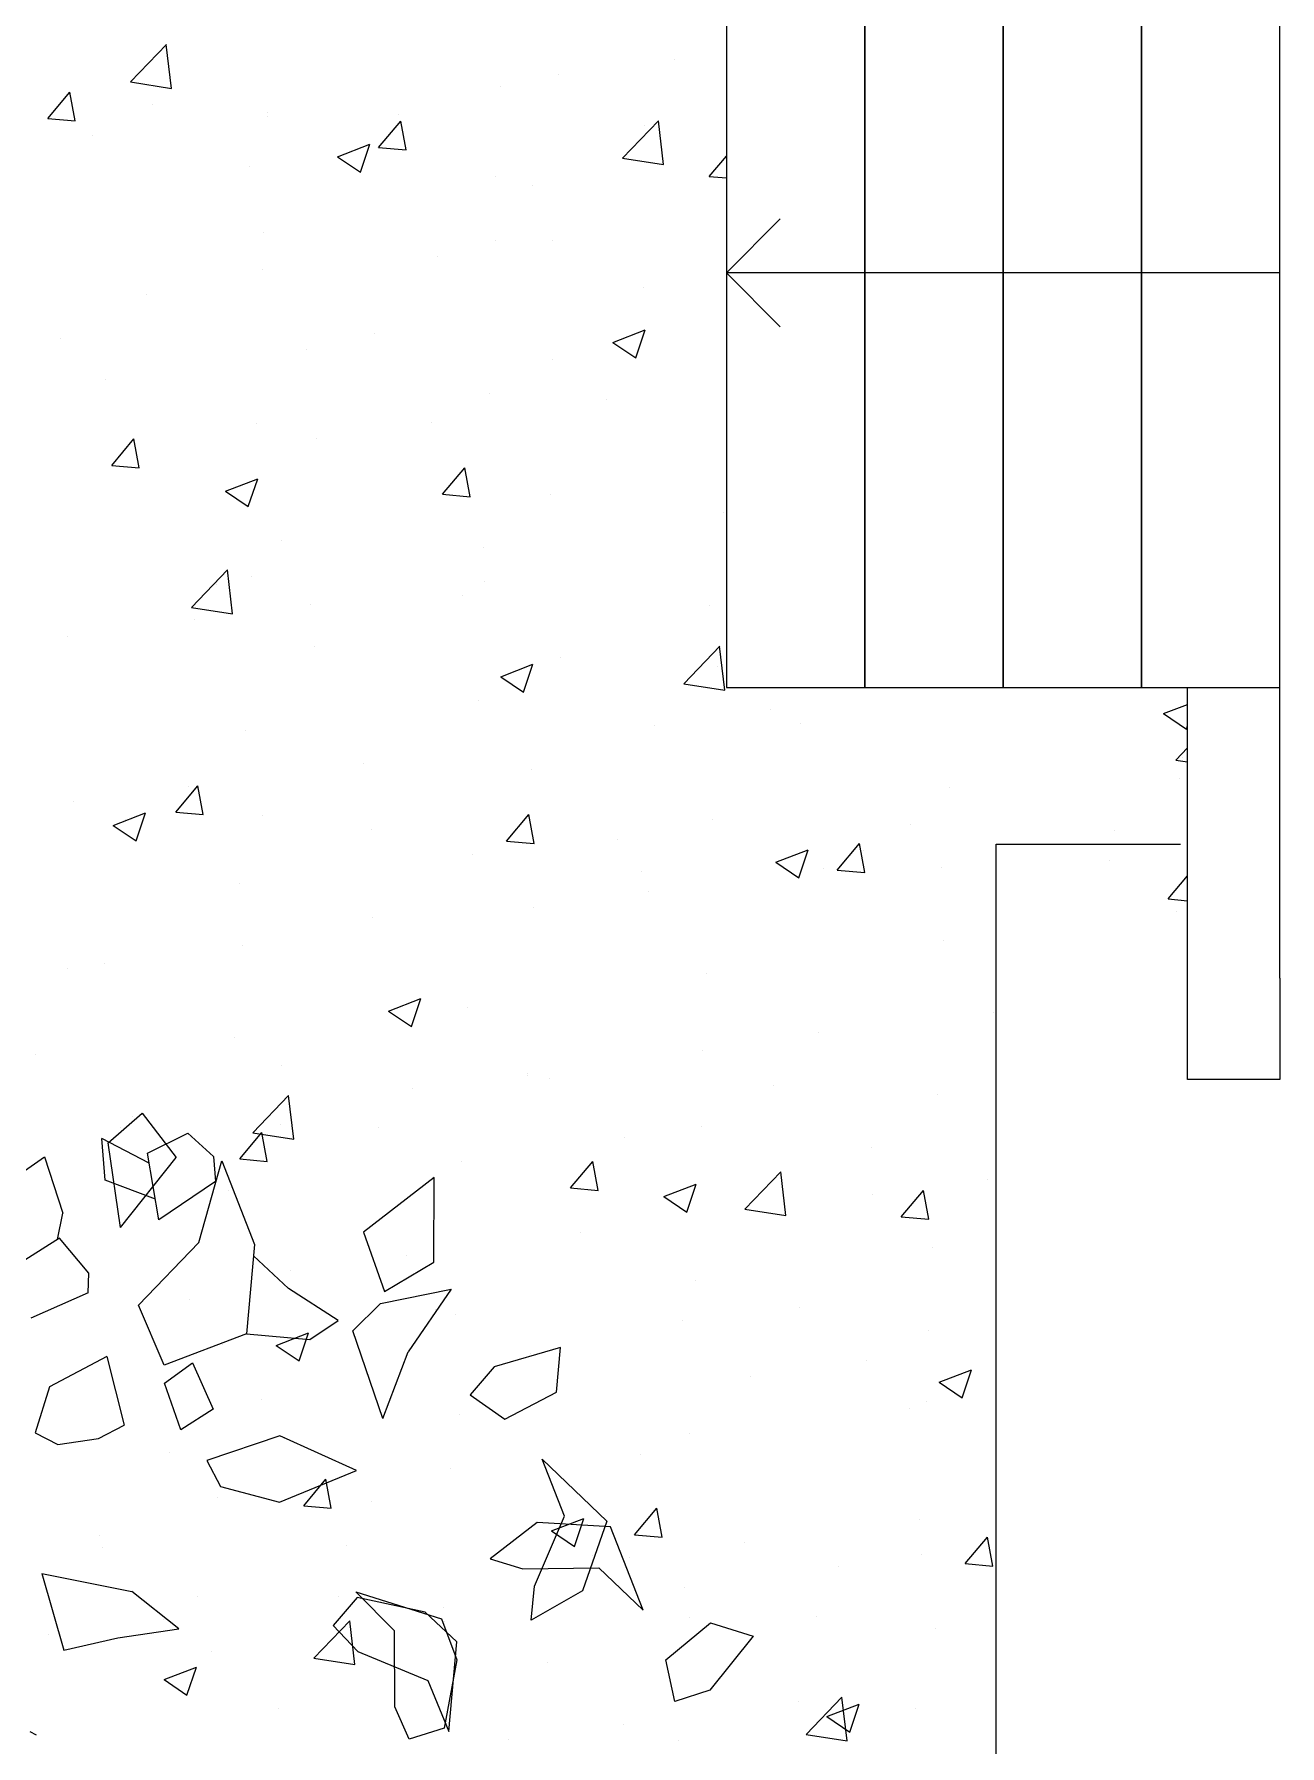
# Model space of a CAD drawing. Header units: millimetres. Extents: x 6597 to 20911, y -10306 to -132.
# Drawn here: x 10527.9 to 10797.9, y -930.3 to -559.1 of the extents above; entities that cross this region are included whole.
import ezdxf

# ---------------------------------------------------------------- set-up
doc = ezdxf.new("R2010")
doc.units = ezdxf.units.MM
doc.header["$LTSCALE"] = 25
doc.header["$MEASUREMENT"] = 0
doc.layers.add('MAAI - ALVENARIA', color=7, linetype='Continuous', lineweight=0)
doc.layers.add('MAAI - VEGETAÇÃO', color=106, linetype='Continuous')

msp = doc.modelspace()

# ---------------------------------------------------------------- linework, layer by layer
at = {"layer": 'MAAI - ALVENARIA'}
for p, q in [((10797.93, -763.79), (10797.93, -427.79)), ((10677.93, -520.79), (10677.93, -700.79)), ((10707.93, -520.79), (10707.93, -700.79)), ((10707.93, -700.79), (10707.93, -520.79)), ((10737.93, -520.79), (10737.93, -700.79)), ((10737.93, -700.79), (10737.93, -520.79)), ((10767.93, -520.79), (10767.93, -700.79)), ((10767.93, -700.79), (10767.93, -520.79)), ((10797.93, -700.79), (10797.93, -520.79)), ((10677.93, -610.79), (10689.6, -599.08)), ((10797.93, -610.79), (10677.93, -610.79)), ((10797.93, -610.79), (10677.93, -610.79)), ((10677.93, -610.79), (10689.6, -622.5)), ((10677.93, -700.79), (10707.93, -700.79)), ((10707.93, -700.79), (10737.93, -700.79)), ((10737.93, -700.79), (10767.93, -700.79)), ((10767.93, -700.79), (10797.93, -700.79)), ((10777.93, -785.79), (10777.93, -700.79)), ((10736.43, -734.77), (10776.43, -734.77)), ((10736.43, -1614.77), (10736.43, -734.77)), ((10736.43, -734.77), (10736.43, -734.77)), ((10797.93, -763.79), (10797.93, -785.79)), ((10797.93, -785.79), (10777.93, -785.79))]:
    msp.add_line(p, q, dxfattribs=at)
at = {"layer": 'MAAI - VEGETAÇÃO', "linetype": 'Continuous', "transparency": 33554559}
for p, q in [((10548.72, -569.42), (10556.51, -561.3)), ((10557.6, -570.81), (10556.5, -561.31)), ((10641.57, -567.77), (10641.57, -567.77)), ((10666.61, -564.47), (10666.61, -564.47)), ((10530.79, -577.37), (10535.61, -571.62)), ((10536.76, -577.89), (10535.61, -571.63)), ((10548.71, -569.43), (10557.6, -570.81)), ((10629.01, -570.5), (10629.01, -570.5)), ((10553.42, -574.28), (10553.42, -574.28)), ((10530.79, -577.37), (10536.76, -577.89)), ((10578.42, -576.08), (10578.42, -576.08)), ((10578.5, -576.9), (10578.5, -576.9)), ((10602.51, -583.65), (10607.33, -577.9)), ((10606.81, -576.54), (10606.81, -576.54)), ((10608.49, -584.17), (10607.33, -577.9)), ((10655.44, -585.97), (10663.23, -577.85)), ((10660.19, -578.8), (10660.19, -578.8)), ((10664.33, -587.36), (10663.22, -577.86)), ((10540.54, -581.07), (10540.54, -581.07)), ((10593.64, -585.64), (10600.64, -582.95)), ((10593.64, -585.64), (10598.62, -589)), ((10598.62, -589), (10600.64, -582.95)), ((10602.51, -583.65), (10608.49, -584.17)), ((10655.43, -585.98), (10664.33, -587.36)), ((10674.24, -589.92), (10677.93, -585.53)), ((10574.51, -587.72), (10574.51, -587.72)), ((10627.89, -589.97), (10627.89, -589.97)), ((10674.24, -589.92), (10677.93, -590.24)), ((10635.96, -591.98), (10635.96, -591.98)), ((10577.64, -601.99), (10577.64, -601.99)), ((10627.8, -603.79), (10627.8, -603.79)), ((10640.3, -603.91), (10640.3, -603.91)), ((10615.26, -607.21), (10615.26, -607.21)), ((10577.29, -610.19), (10577.29, -610.19)), ((10552.11, -615.52), (10552.11, -615.52)), ((10659.92, -613.94), (10659.92, -613.94)), ((10653.33, -625.9), (10660.33, -623.22)), ((10658.31, -629.26), (10660.33, -623.22)), ((10533.53, -625.12), (10533.53, -625.12)), ((10586.91, -627.37), (10586.91, -627.37)), ((10601.6, -623.95), (10601.6, -623.95)), ((10653.33, -625.9), (10658.31, -629.26)), ((10640.29, -629.63), (10640.29, -629.63)), ((10543.28, -633.96), (10543.28, -633.96)), ((10626.58, -637.08), (10626.58, -637.08)), ((10651.87, -638.37), (10651.87, -638.37)), ((10576.07, -643.48), (10576.07, -643.48)), ((10613.99, -643.35), (10613.99, -643.35)), ((10544.66, -652.59), (10549.48, -646.84)), ((10550.64, -653.11), (10549.48, -646.84)), ((10588.96, -646.65), (10588.96, -646.65)), ((10544.66, -652.59), (10550.64, -653.11)), ((10616.39, -658.86), (10621.21, -653.12)), ((10622.36, -659.39), (10621.21, -653.12)), ((10569.31, -658.16), (10576.31, -655.47)), ((10574.28, -661.51), (10576.31, -655.47)), ((10569.31, -658.16), (10574.28, -661.51)), ((10616.39, -658.86), (10622.36, -659.39)), ((10639.79, -658.94), (10639.79, -658.94)), ((10677.3, -662.87), (10677.3, -662.87)), ((10581.47, -668.96), (10581.47, -668.96)), ((10625.37, -670.37), (10625.37, -670.37)), ((10561.98, -683.38), (10569.76, -675.27)), ((10570.86, -684.77), (10569.76, -675.27)), ((10567.44, -678.47), (10567.44, -678.47)), ((10574.86, -676.77), (10574.86, -676.77)), ((10625.56, -677.81), (10625.56, -677.81)), ((10587.69, -682.79), (10587.69, -682.79)), ((10620.82, -680.73), (10620.82, -680.73)), ((10674.2, -682.98), (10674.2, -682.98)), ((10561.97, -683.39), (10570.86, -684.77)), ((10562.65, -686.09), (10562.65, -686.09)), ((10535.14, -689.65), (10535.14, -689.65)), ((10588.52, -691.9), (10588.52, -691.9)), ((10641.9, -694.16), (10641.9, -694.16)), ((10668.7, -699.94), (10676.49, -691.82)), ((10677.59, -701.32), (10676.48, -691.83)), ((10629, -698.42), (10636, -695.73)), ((10633.98, -701.77), (10636, -695.73)), ((10676.09, -696.16), (10676.09, -696.16)), ((10629, -698.42), (10633.98, -701.77)), ((10668.69, -699.94), (10677.59, -701.32)), ((10624.15, -703.66), (10624.15, -703.66)), ((10772.71, -706.43), (10777.93, -704.43)), ((10662.41, -708.94), (10662.41, -708.94)), ((10687.44, -705.64), (10687.44, -705.64)), ((10693.98, -708.6), (10693.98, -708.6)), ((10772.71, -706.43), (10777.69, -709.78)), ((10573.64, -710.06), (10573.64, -710.06)), ((10777.69, -709.78), (10777.93, -709.07)), ((10775.42, -716.49), (10777.93, -713.88)), ((10776.73, -716.01), (10776.73, -716.01)), ((10599.25, -717.25), (10599.25, -717.25)), ((10635.66, -718.61), (10635.66, -718.61)), ((10775.42, -716.5), (10777.93, -716.88)), ((10558.54, -727.81), (10563.36, -722.06)), ((10561.38, -722.24), (10561.38, -722.24)), ((10564.51, -728.33), (10563.36, -722.06)), ((10726.22, -722.41), (10726.22, -722.41)), ((10776.26, -720.55), (10776.26, -720.55)), ((10536.34, -725.53), (10536.34, -725.53)), ((10544.98, -730.67), (10551.98, -727.98)), ((10544.98, -730.67), (10549.95, -734.03)), ((10547.54, -729.3), (10547.54, -729.3)), ((10549.95, -734.03), (10551.98, -727.98)), ((10558.54, -727.81), (10564.51, -728.33)), ((10577.35, -728.62), (10577.35, -728.62)), ((10630.26, -734.08), (10635.08, -728.34)), ((10636.24, -734.61), (10635.08, -728.34)), ((10674.87, -729.45), (10674.87, -729.45)), ((10717.94, -730.56), (10717.94, -730.56)), ((10600.92, -731.56), (10600.92, -731.56)), ((10630.26, -734.08), (10636.24, -734.61)), ((10654.31, -733.81), (10654.31, -733.81)), ((10701.99, -740.36), (10706.81, -734.61)), ((10707.97, -740.88), (10706.81, -734.61)), ((10762.16, -731.78), (10762.16, -731.78)), ((10622.93, -736.95), (10622.93, -736.95)), ((10688.69, -738.68), (10695.69, -735.99)), ((10688.69, -738.68), (10693.67, -742.04)), ((10693.67, -742.04), (10695.69, -735.99)), ((10707.69, -736.07), (10707.69, -736.07)), ((10761.07, -738.32), (10761.07, -738.32)), ((10659.63, -740.57), (10659.63, -740.57)), ((10699.01, -740.09), (10699.01, -740.09)), ((10701.99, -740.36), (10707.97, -740.88)), ((10724.5, -739.89), (10724.5, -739.89)), ((10773.71, -746.63), (10777.93, -741.61)), ((10572.42, -743.35), (10572.42, -743.35)), ((10661.13, -745.08), (10661.13, -745.08)), ((10636.1, -748.38), (10636.1, -748.38)), ((10773.71, -746.63), (10777.93, -747)), ((10775.51, -749.3), (10775.51, -749.3)), ((10601.31, -750.58), (10601.31, -750.58)), ((10572.94, -756.69), (10572.94, -756.69)), ((10725, -755.7), (10725, -755.7)), ((10542.99, -760.59), (10542.99, -760.59)), ((10535.07, -761.68), (10535.07, -761.68)), ((10673.66, -762.74), (10673.66, -762.74)), ((10604.67, -770.93), (10611.67, -768.25)), ((10609.64, -774.29), (10611.67, -768.25)), ((10604.67, -770.93), (10609.64, -774.29)), ((10621.72, -770.24), (10621.72, -770.24)), ((10735.85, -771.22), (10735.85, -771.22)), ((10697.82, -775.56), (10697.82, -775.56)), ((10571.21, -776.64), (10571.21, -776.64)), ((10672.7, -779.54), (10672.7, -779.54)), ((10528.07, -780.4), (10528.07, -780.4)), ((10581.45, -782.66), (10581.45, -782.66)), ((10634.83, -784.52), (10634.83, -784.52)), ((10634.83, -784.91), (10634.83, -784.91)), ((10639.5, -785.57), (10639.5, -785.57)), ((10575.23, -797.35), (10583.02, -789.23)), ((10584.12, -798.73), (10583.01, -789.24)), ((10609.79, -787.82), (10609.79, -787.82)), ((10688.22, -787.17), (10688.22, -787.17)), ((10723.78, -788.99), (10723.78, -788.99)), ((10549.15, -793.83), (10549.15, -793.83)), ((10546.64, -796.13), (10546.64, -796.13)), ((10572.41, -803.03), (10577.23, -797.28)), ((10575.23, -797.36), (10584.12, -798.73)), ((10578.39, -803.55), (10577.23, -797.28)), ((10581.18, -795.58), (10581.18, -795.58)), ((10602.54, -796.09), (10602.54, -796.09)), ((10672.44, -796.03), (10672.44, -796.03)), ((10655.92, -798.34), (10655.92, -798.34)), ((10709.3, -800.6), (10709.3, -800.6)), ((10572.41, -803.03), (10578.39, -803.55)), ((10620.5, -803.53), (10620.5, -803.53)), ((10644.14, -809.3), (10648.96, -803.56)), ((10650.11, -809.83), (10648.96, -803.56)), ((10664.36, -811.2), (10671.36, -808.51)), ((10669.33, -814.55), (10671.36, -808.51)), ((10681.96, -813.9), (10689.75, -805.78)), ((10690.84, -815.29), (10689.74, -805.79)), ((10734.58, -807.37), (10734.58, -807.37)), ((10569.99, -809.93), (10569.99, -809.93)), ((10644.14, -809.3), (10650.11, -809.83)), ((10664.36, -811.2), (10669.33, -814.55)), ((10709.55, -810.66), (10709.55, -810.66)), ((10715.86, -815.58), (10720.68, -809.83)), ((10721.84, -816.1), (10720.68, -809.83)), ((10681.95, -813.91), (10690.84, -815.29)), ((10715.86, -815.58), (10721.84, -816.1)), ((10646.39, -818.98), (10646.39, -818.98)), ((10608.52, -823.96), (10608.52, -823.96)), ((10722.57, -822.28), (10722.57, -822.28)), ((10583.49, -827.26), (10583.49, -827.26)), ((10671.22, -829.32), (10671.22, -829.32)), ((10561.56, -833.49), (10561.56, -833.49)), ((10693.69, -835.23), (10693.69, -835.23)), ((10614.94, -835.74), (10614.94, -835.74)), ((10619.29, -836.82), (10619.29, -836.82)), ((10668.32, -838), (10668.32, -838)), ((10580.34, -843.45), (10587.34, -840.76)), ((10585.31, -846.8), (10587.34, -840.76)), ((10721.7, -840.25), (10721.7, -840.25)), ((10568.78, -843.22), (10568.78, -843.22)), ((10580.34, -843.45), (10585.31, -846.8)), ((10635.37, -845.24), (10635.37, -845.24)), ((10683.24, -850.1), (10683.24, -850.1)), ((10708.27, -846.81), (10708.27, -846.81)), ((10724.05, -851.46), (10731.05, -848.77)), ((10729.03, -854.81), (10731.05, -848.77)), ((10724.05, -851.46), (10729.03, -854.81)), ((10577.05, -855.25), (10577.05, -855.25)), ((10717.65, -857.19), (10717.65, -857.19)), ((10721.35, -855.57), (10721.35, -855.57)), ((10620.09, -858.42), (10620.09, -858.42)), ((10582.21, -863.4), (10582.21, -863.4)), ((10670.01, -862.61), (10670.01, -862.61)), ((10557.18, -866.7), (10557.18, -866.7)), ((10659.33, -867.2), (10659.33, -867.2)), ((10618.07, -870.11), (10618.07, -870.11)), ((10586.29, -878.25), (10591.11, -872.5)), ((10592.26, -878.77), (10591.11, -872.5)), ((10567.56, -876.51), (10567.56, -876.51)), ((10586.29, -878.25), (10592.26, -878.77)), ((10601.01, -877.21), (10601.01, -877.21)), ((10658.01, -884.52), (10662.83, -878.78)), ((10663.99, -885.05), (10662.83, -878.78)), ((10640.03, -883.71), (10647.03, -881.02)), ((10645, -887.07), (10647.03, -881.02)), ((10719.84, -881.26), (10719.84, -881.26)), ((10542.08, -884.59), (10542.08, -884.59)), ((10542.69, -887.22), (10542.69, -887.22)), ((10595.46, -886.84), (10595.46, -886.84)), ((10640.03, -883.71), (10645, -887.07)), ((10658.01, -884.52), (10663.99, -885.05)), ((10681.97, -886.25), (10681.97, -886.25)), ((10729.74, -890.8), (10734.56, -885.05)), ((10735.72, -891.32), (10734.56, -885.05)), ((10648.85, -889.1), (10648.85, -889.1)), ((10656.93, -889.54), (10656.93, -889.54)), ((10720.14, -888.86), (10720.14, -888.86)), ((10729.74, -890.8), (10735.72, -891.32)), ((10702.23, -891.35), (10702.23, -891.35)), ((10563.17, -898.02), (10563.17, -898.02)), ((10593.78, -897.86), (10593.78, -897.86)), ((10668.79, -895.9), (10668.79, -895.9)), ((10616.55, -900.27), (10616.55, -900.27)), ((10555.91, -902.85), (10555.91, -902.85)), ((10588.49, -911.31), (10596.28, -903.19)), ((10597.38, -912.7), (10596.27, -903.2)), ((10616.85, -903.39), (10616.85, -903.39)), ((10669.93, -902.53), (10669.93, -902.53)), ((10697.52, -902.19), (10697.52, -902.19)), ((10723.31, -904.79), (10723.31, -904.79)), ((10530.87, -906.14), (10530.87, -906.14)), ((10566.34, -909.8), (10566.34, -909.8)), ((10588.48, -911.32), (10597.38, -912.7)), ((10639.2, -912.2), (10639.2, -912.2)), ((10556.01, -915.96), (10563.01, -913.28)), ((10556.01, -915.96), (10560.98, -919.32)), ((10560.98, -919.32), (10563.01, -913.28)), ((10695.22, -927.86), (10703, -919.75)), ((10704.1, -929.25), (10703, -919.75)), ((10580.88, -922.21), (10580.88, -922.21)), ((10693.53, -920.7), (10693.53, -920.7)), ((10699.72, -923.97), (10706.72, -921.29)), ((10699.72, -923.97), (10704.69, -927.33)), ((10704.69, -927.33), (10706.72, -921.29)), ((10718.92, -922.15), (10718.92, -922.15)), ((10655.66, -925.69), (10655.66, -925.69)), ((10695.21, -927.87), (10704.1, -929.25)), ((10630.63, -928.99), (10630.63, -928.99)), ((10667.58, -929.19), (10667.58, -929.19))]:
    msp.add_line(p, q, dxfattribs=at)
at = {"layer": 'MAAI - VEGETAÇÃO', "transparency": 33554559}
for p, q in [((10543.92, -799.52), (10551.26, -793.12)), ((10551.26, -793.12), (10558.64, -802.71)), ((10552.43, -801.79), (10561.16, -797.43)), ((10561.16, -797.43), (10566.74, -802.47)), ((10552.79, -803.91), (10542.54, -798.56)), ((10543.26, -807.63), (10542.54, -798.56)), ((10546.54, -817.92), (10543.92, -799.52)), ((10554.89, -816.23), (10552.43, -801.79)), ((10520.5, -809.27), (10530.06, -802.58)), ((10530.06, -802.58), (10534.05, -814.75)), ((10546.54, -817.92), (10558.64, -802.71)), ((10563.55, -821.15), (10568.52, -803.42)), ((10566.74, -802.47), (10567.18, -807.92)), ((10568.52, -803.42), (10575.63, -821.56)), ((10554.12, -811.73), (10543.26, -807.63)), ((10567.18, -807.92), (10554.89, -816.23)), ((10614.61, -807.06), (10599.26, -818.93)), ((10614.51, -825.43), (10614.61, -807.06)), ((10532.92, -820.46), (10534.05, -814.75)), ((10533.34, -820.19), (10518.16, -829.82)), ((10539.67, -827.78), (10533.34, -820.19)), ((10599.26, -818.93), (10603.83, -831.8)), ((10550.45, -834.76), (10563.55, -821.15)), ((10575.63, -821.56), (10573.88, -840.94)), ((10575.41, -824.06), (10583.02, -831.12)), ((10539.54, -832.06), (10539.67, -827.78)), ((10603.83, -831.8), (10614.51, -825.43)), ((10593.78, -838.08), (10583.02, -831.12)), ((10602.95, -834.34), (10618.24, -831.27)), ((10618.24, -831.27), (10608.95, -844.83)), ((10539.54, -832.06), (10527.13, -837.54)), ((10556.06, -847.78), (10550.45, -834.76)), ((10596.94, -840.3), (10602.95, -834.34)), ((10587.61, -842.16), (10593.78, -838.08)), ((10573.88, -840.94), (10556.06, -847.78)), ((10573.88, -840.94), (10587.61, -842.16)), ((10603.48, -859.3), (10596.94, -840.3)), ((10543.59, -845.9), (10531.16, -852.43)), ((10543.59, -845.9), (10547.37, -860.73)), ((10603.48, -859.3), (10608.95, -844.83)), ((10641.99, -843.91), (10627.55, -848.13)), ((10641.1, -853.61), (10641.99, -843.91)), ((10556.08, -851.62), (10562.19, -847.22)), ((10562.19, -847.22), (10566.69, -857.27)), ((10627.55, -848.13), (10622.39, -854.18)), ((10531.16, -852.43), (10528.07, -862.43)), ((10559.66, -861.74), (10556.08, -851.62)), ((10629.93, -859.47), (10641.1, -853.61)), ((10566.69, -857.27), (10559.66, -861.74)), ((10622.39, -854.18), (10629.93, -859.47)), ((10541.8, -863.65), (10547.37, -860.73)), ((10528.07, -862.43), (10532.94, -864.93)), ((10532.94, -864.93), (10541.8, -863.65)), ((10581.12, -863.1), (10565.27, -868.4)), ((10597.71, -870.56), (10581.12, -863.1)), ((10565.27, -868.4), (10568.22, -874.05)), ((10637.98, -868.12), (10652.01, -881.61)), ((10642.85, -880.52), (10637.98, -868.12)), ((10581.02, -877.49), (10597.71, -870.56)), ((10568.22, -874.05), (10581.02, -877.49)), ((10636.88, -881.88), (10626.72, -889.73)), ((10636.3, -895.68), (10642.85, -880.52)), ((10636.3, -895.68), (10642.85, -880.52)), ((10652.8, -882.79), (10636.88, -881.88)), ((10652.01, -881.61), (10646.75, -896.66)), ((10659.88, -900.92), (10652.8, -882.79)), ((10626.72, -889.73), (10633.78, -891.91)), ((10529.49, -892.93), (10534.31, -909.59)), ((10529.49, -892.93), (10549.05, -896.83)), ((10633.78, -891.91), (10650.3, -891.67)), ((10633.78, -891.91), (10650.3, -891.67)), ((10650.3, -891.67), (10659.88, -900.92)), ((10559.23, -904.93), (10549.05, -896.83)), ((10597.85, -898.15), (10592.71, -904.21)), ((10597.57, -896.92), (10616.17, -902.76)), ((10606.01, -905.39), (10597.57, -896.92)), ((10612.6, -901.35), (10597.85, -898.15)), ((10635.61, -903.03), (10636.3, -895.68)), ((10646.75, -896.66), (10635.61, -903.03)), ((10619.52, -907.78), (10612.6, -901.35)), ((10545.96, -906.86), (10559.23, -904.93)), ((10592.71, -904.21), (10598.02, -909.82)), ((10606.04, -921.84), (10606.01, -905.39)), ((10616.17, -902.76), (10619.46, -911.63)), ((10664.78, -911.68), (10674.48, -903.6)), ((10674.48, -903.6), (10683.78, -906.5)), ((10534.31, -909.59), (10545.96, -906.86)), ((10617.79, -927.2), (10619.52, -907.78)), ((10683.78, -906.5), (10674.34, -918.22)), ((10598.02, -909.82), (10613.2, -916.16)), ((10619.46, -911.63), (10616.76, -926.48)), ((10666.77, -920.67), (10664.78, -911.68)), ((10613.2, -916.16), (10617.79, -927.2)), ((10674.34, -918.22), (10666.77, -920.67)), ((10609.19, -928.9), (10606.04, -921.84)), ((10526.92, -927.23), (10528.27, -927.92)), ((10616.76, -926.48), (10609.19, -928.9))]:
    msp.add_line(p, q, dxfattribs=at)

doc.saveas('drawing.dxf')
